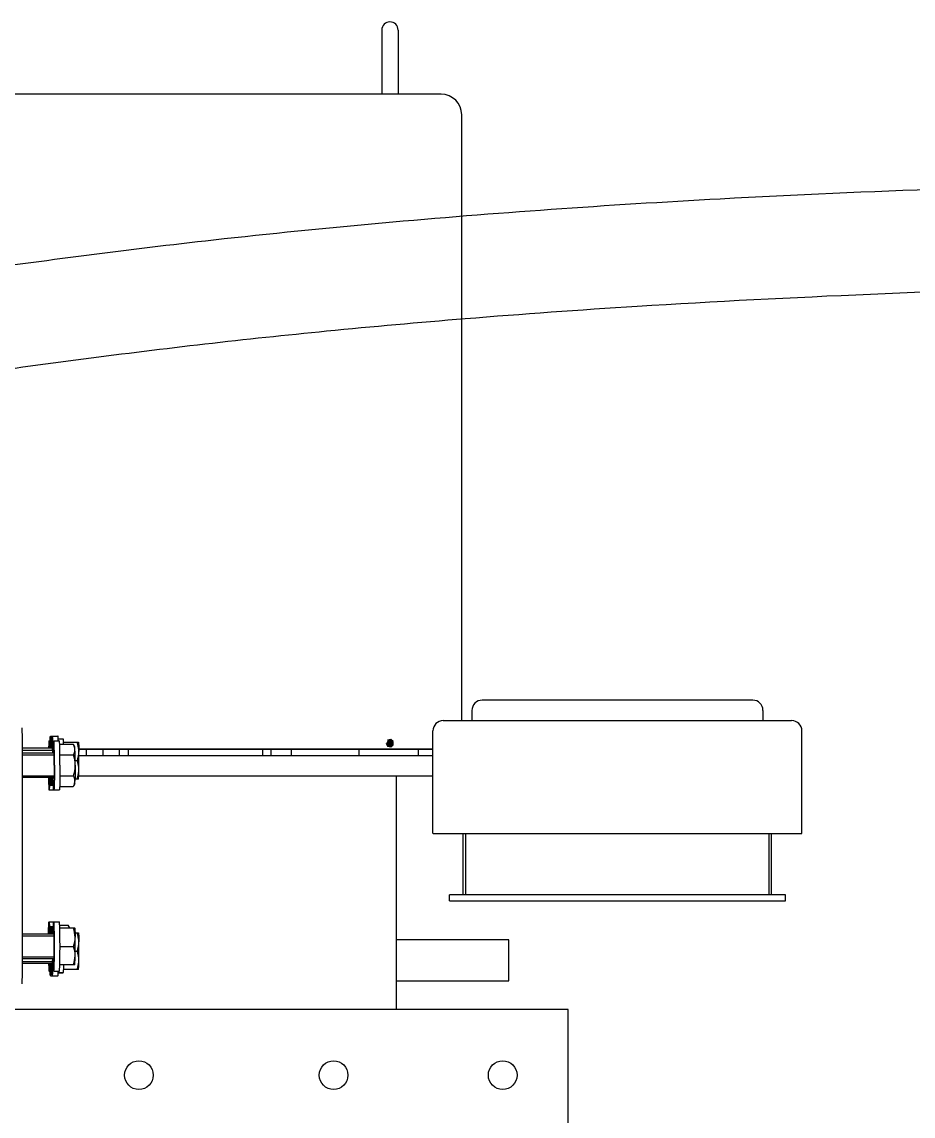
# Model space of a CAD drawing. Extents: x 59521 to 184406, y -1257 to 56672.
# Drawn here: x 74060 to 74494, y 10188 to 10722 of the extents above; entities that cross this region are included whole.
import ezdxf

# ---------------------------------------------------------------- set-up
doc = ezdxf.new("R2010")
doc.units = 0
doc.header["$MEASUREMENT"] = 0
doc.layers.get('0').update_dxf_attribs({"linetype": 'CONTINUOUS'})
doc.layers.add('00_BUW_DATUM', color=7, linetype='CONTINUOUS')
doc.layers.add('03-JI-ZHUN-XIAN', color=7, linetype='CONTINUOUS')

# ---------------------------------------------------------------- blocks, each defined once
blk = doc.blocks.new('hu88')
at = {"layer": '03-JI-ZHUN-XIAN', "linetype": 'Continuous'}
blk.add_hatch(color=87, dxfattribs=at).paths.add_polyline_path([(-411.11, -1057.55), (-411.78, -1056.15), (-413.3, -1055.8), (-414.53, -1056.77), (-414.53, -1058.34), (-413.3, -1059.31), (-411.78, -1058.96)])
at = {"color": 87, "linetype": 'Continuous'}
for p, q in [((-499.91, -862.55), (-499.91, -927.55)), ((-499.91, -927.55), (1624.09, -927.55)), ((-415.91, -1041.55), (-415.91, -927.55)), ((-233.38, -1060.05), (-233.38, -945.05)), ((-248.28, -950.05), (-233.38, -950.05)), ((-233.38, -953.26), (-249, -953.26)), ((-248.96, -952.36), (-233.38, -952.36)), ((-233.38, -950.95), (-248.32, -950.95)), ((-233.38, -963.46), (-249, -963.46)), ((-248.96, -964.36), (-233.38, -964.36)), ((-605.89, -980.55), (-605.89, -983.55)), ((-441.89, -980.55), (-605.89, -980.55)), ((-441.89, -980.55), (-441.89, -983.55)), ((-605.89, -983.55), (-441.89, -983.55)), ((-599.14, -983.55), (-599.14, -1013.55)), ((-597.87, -983.55), (-597.87, -1013.55)), ((-449.93, -983.55), (-449.93, -1013.55)), ((-448.66, -983.55), (-448.66, -1013.55)), ((-613.9, -1013.55), (-613.9, -1063.55)), ((-433.91, -1013.55), (-613.9, -1013.55)), ((-433.9, -1013.55), (-433.9, -1063.55)), ((-261.04, -1041.55), (-433.9, -1041.55)), ((-233.38, -1041.65), (-249, -1041.65)), ((-261.14, -1051.55), (-433.9, -1051.55)), ((-426.91, -1051.55), (-426.91, -1054.55)), ((-397.91, -1051.55), (-397.91, -1054.55)), ((-364.91, -1051.55), (-364.91, -1054.55)), ((-354.91, -1051.55), (-354.91, -1054.55)), ((-350.66, -1054.55), (-350.66, -1051.55)), ((-285.16, -1054.55), (-285.16, -1051.55)), ((-280.91, -1051.55), (-280.91, -1054.55)), ((-272.91, -1051.55), (-272.91, -1054.55)), ((-264.91, -1051.55), (-264.91, -1054.55)), ((-233.38, -1051.85), (-249, -1051.85)), ((-261.1, -1054.55), (-433.9, -1054.55)), ((-261.09, -1054.71), (-433.9, -1054.71)), ((-233.38, -1054.15), (-248.32, -1054.15)), ((-248.28, -1055.05), (-233.38, -1055.05)), ((-438.91, -1068.55), (-608.9, -1068.55)), ((-594.9, -1073.55), (-594.9, -1068.55)), ((-452.9, -1073.55), (-452.9, -1068.55)), ((-447.91, -1068.55), (-447.91, -1364.26)), ((-589.9, -1078.55), (-457.9, -1078.55)), ((-437.91, -1374.25), (62.09, -1374.25)), ((-416.91, -1405.55), (-416.91, -1374.25)), ((-408.91, -1405.55), (-408.91, -1374.25))]:
    blk.add_line(p, q, dxfattribs=at)
for centre in [(-467.91, -895.55), (-385.41, -895.55), (-290.41, -895.55)]:
    blk.add_circle(centre, 7, dxfattribs=at)
for centre, radius, start, end in [((-608.9, -1063.55), 5, 180, 270), ((-438.9, -1063.55), 5, 270, 0), ((-589.9, -1073.55), 5, 180, 270), ((-457.9, -1073.55), 5, 270, 0), ((-437.91, -1364.25), 9.99, 180.042, 270.0419), ((-412.91, -1405.55), 4, 180, 0)]:
    blk.add_arc(centre, radius, start, end, dxfattribs=at)
for points, knots in [([(-233.38, -945.05), (-233.38, -944.41), (-233.38, -943.24), (-233.36, -941.84), (-233.32, -940.96), (-233.32, -940.47), (-233.27, -940.25), (-233.29, -940.05), (-233.25, -940.05)], [0, 0, 0, 0, 0.382275, 0.706376, 0.830662, 0.923083, 0.980139, 1, 1, 1, 1]), ([(-233.25, -1065.05), (-233.29, -1065.05), (-233.27, -1064.85), (-233.32, -1064.64), (-233.32, -1064.15), (-233.36, -1063.26), (-233.38, -1061.86), (-233.38, -1060.69), (-233.38, -1060.05)], [0, 0, 0, 0, 0.019861, 0.076917, 0.169338, 0.293624, 0.617725, 1, 1, 1, 1])]:
    blk.add_open_spline(points, degree=3, knots=knots, dxfattribs=at)
at = {"layer": '00_BUW_DATUM', "color": 87, "linetype": 'Continuous'}
for p, q in [((-247.27, -944.05), (-250.91, -944.05)), ((-260.92, -947.06), (-260.91, -947.05)), ((-260.91, -947.05), (-253.56, -947.05)), ((-259.11, -949.37), (-259.1, -949.36)), ((-259.1, -949.36), (-251.81, -949.36)), ((-251.07, -945.66), (-253.46, -945.66)), ((-253.41, -945.5), (-253.41, -945.66)), ((-251.06, -945.5), (-253.41, -945.5)), ((-251.81, -949.32), (-251.81, -949.36)), ((-248.9, -946.36), (-251.6, -946.36)), ((-246.59, -946.36), (-247.09, -946.36)), ((-259.32, -956.05), (-260.38, -956.05)), ((-251.91, -958.36), (-258.56, -958.36)), ((-260.92, -965.04), (-260.91, -965.05)), ((-259.25, -965.05), (-260.91, -965.05)), ((-259.11, -967.35), (-259.1, -967.36)), ((-251.81, -967.36), (-259.1, -967.36)), ((-256.79, -967.35), (-256.14, -968.49)), ((-256.14, -968.49), (-255.98, -968.75)), ((-251.76, -968.75), (-255.98, -968.75)), ((-251.81, -967.36), (-251.81, -967.4)), ((-246.59, -970.36), (-251.6, -970.36)), ((-247.27, -968.05), (-248.71, -968.05)), ((-246.59, -1034.75), (-251.6, -1034.75)), ((-260.92, -1040.06), (-260.91, -1040.05)), ((-260.91, -1040.05), (-259.25, -1040.05)), ((-259.11, -1037.76), (-258.45, -1036.62)), ((-258.29, -1036.35), (-258.45, -1036.62)), ((-251.76, -1036.35), (-258.29, -1036.35)), ((-251.76, -1036.35), (-251.76, -1036.34)), ((-251.76, -1036.45), (-251.76, -1036.35)), ((-248.96, -1040.75), (-233.38, -1040.75)), ((-247.27, -1037.05), (-248.71, -1037.05)), ((-251.88, -1041.55), (-258.53, -1041.55)), ((-259.32, -1049.05), (-260.38, -1049.05)), ((-251.88, -1051.94), (-258.53, -1051.94)), ((-259.11, -1055.74), (-258.45, -1056.87)), ((-258.45, -1056.87), (-258.29, -1057.14)), ((-251.76, -1057.14), (-258.29, -1057.14)), ((-251.76, -1057.05), (-251.76, -1057.14)), ((-251.76, -1057.14), (-251.76, -1057.15)), ((-248.96, -1052.75), (-233.38, -1052.75)), ((-260.92, -1058.04), (-260.91, -1058.05)), ((-253.56, -1058.05), (-260.91, -1058.05)), ((-253.55, -1058.09), (-253.56, -1058.05)), ((-251.06, -1059.6), (-253.41, -1059.6)), ((-248.9, -1058.75), (-251.6, -1058.75)), ((-247.27, -1061.05), (-250.91, -1061.05)), ((-246.59, -1058.75), (-247.09, -1058.75))]:
    blk.add_line(p, q, dxfattribs=at)
for centre, radius, start, end in [((-179.77, -948.88), 71.37, 177.4165, 177.9769), ((-197.61, -948.08), 53.51, 177.2363, 177.4063), ((53.8, -956.05), 314.95, 179.1813, 180.8187), ((55.61, -958.36), 314.95, 179.1813, 180.8187), ((53.8, -1049.05), 314.95, 179.1813, 180.8187), ((-177.87, -1054.84), 75.76, 181.7416, 182.4326), ((-177.68, -1056.13), 73.47, 182.0388, 182.707)]:
    blk.add_arc(centre, radius, start, end, dxfattribs=at)
for points, knots in [([(-250.91, -944.05), (-250.92, -944.05), (-250.94, -944.09), (-250.96, -944.16), (-250.97, -944.28), (-251, -944.52), (-251.03, -944.93), (-251.05, -945.29), (-251.06, -945.5)], [0, 0, 0, 0, 0.020643, 0.06975, 0.149444, 0.259833, 0.571351, 1, 1, 1, 1]), ([(-248.21, -944.05), (-248.23, -944.05), (-248.25, -944.12), (-248.27, -944.22), (-248.29, -944.41), (-248.31, -944.66), (-248.34, -944.99), (-248.37, -945.56), (-248.4, -946.43), (-248.44, -947.64), (-248.47, -949.07), (-248.5, -950.66), (-248.51, -951.78), (-248.51, -952.36)], [0, 0, 0, 0, 0.00535, 0.019005, 0.041326, 0.07225, 0.111611, 0.159177, 0.277726, 0.425004, 0.597391, 0.790643, 1, 1, 1, 1]), ([(-248.21, -944.05), (-248.2, -944.05), (-248.18, -944.1), (-248.17, -944.17), (-248.15, -944.3), (-248.12, -944.57), (-248.09, -945.03), (-248.05, -945.72), (-248.02, -946.59), (-247.99, -947.61), (-247.96, -948.79), (-247.95, -949.62), (-247.94, -950.05)], [0, 0, 0, 0, 0.005468, 0.018704, 0.040229, 0.070051, 0.154158, 0.269705, 0.414756, 0.586846, 0.783044, 1, 1, 1, 1]), ([(-247.27, -944.05), (-247.28, -944.05), (-247.3, -944.1), (-247.32, -944.17), (-247.34, -944.3), (-247.36, -944.57), (-247.4, -945.03), (-247.43, -945.72), (-247.47, -946.59), (-247.5, -947.61), (-247.52, -948.79), (-247.54, -949.62), (-247.54, -950.05)], [0, 0, 0, 0, 0.005468, 0.018704, 0.040229, 0.070051, 0.154158, 0.269705, 0.414756, 0.586846, 0.783044, 1, 1, 1, 1]), ([(-247.27, -944.05), (-247.26, -944.05), (-247.24, -944.1), (-247.23, -944.17), (-247.21, -944.3), (-247.18, -944.57), (-247.15, -945.03), (-247.11, -945.72), (-247.08, -946.59), (-247.05, -947.61), (-247.02, -948.79), (-247.01, -949.62), (-247, -950.05)], [0, 0, 0, 0, 0.005468, 0.018704, 0.040229, 0.070051, 0.154158, 0.269705, 0.414756, 0.586846, 0.783044, 1, 1, 1, 1]), ([(-260.24, -947.05), (-260.37, -947.42), (-260.83, -948.88), (-261.1, -950.41), (-261.11, -951.55)], [0, 0, 0, 0, 0.252282, 1, 1, 1, 1]), ([(-260.93, -947.08), (-260.97, -947.21), (-260.98, -947.68), (-261.05, -948.58), (-261.08, -949.93), (-261.1, -950.97), (-261.11, -951.55)], [0, 0, 0, 0, 0.095916, 0.303475, 0.610822, 1, 1, 1, 1]), ([(-260.92, -947.06), (-260.92, -947.06), (-260.92, -947.07), (-260.93, -947.07), (-260.93, -947.08)], [0, 0, 0, 0, 0.448474, 1, 1, 1, 1]), ([(-259.12, -949.39), (-259.16, -949.54), (-259.18, -950), (-259.24, -950.91), (-259.27, -952.25), (-259.29, -953.28), (-259.3, -953.86)], [0, 0, 0, 0, 0.10004, 0.308782, 0.614561, 1, 1, 1, 1]), ([(-259.11, -949.37), (-259.11, -949.37), (-259.11, -949.38), (-259.12, -949.39), (-259.12, -949.39)], [0, 0, 0, 0, 0.431675, 1, 1, 1, 1]), ([(-253.63, -949.36), (-253.62, -949.14), (-253.6, -948.37), (-253.58, -947.6), (-253.56, -947.05)], [0, 0, 0, 0, 0.285212, 1, 1, 1, 1]), ([(-253.56, -947.05), (-253.54, -946.76), (-253.52, -946.3), (-253.49, -945.84), (-253.46, -945.66)], [0, 0, 0, 0, 0.62326, 1, 1, 1, 1]), ([(-251.6, -946.36), (-251.62, -946.36), (-251.64, -946.45), (-251.66, -946.57), (-251.69, -946.83), (-251.71, -947.15), (-251.74, -947.58), (-251.77, -948.31), (-251.79, -948.9), (-251.81, -949.32)], [0, 0, 0, 0, 0.018774, 0.068202, 0.149179, 0.261261, 0.40362, 0.575143, 1, 1, 1, 1]), ([(-248.9, -946.36), (-248.92, -946.36), (-248.94, -946.47), (-248.97, -946.61), (-248.99, -946.92), (-249.02, -947.31), (-249.05, -947.81), (-249.09, -948.68), (-249.13, -949.98), (-249.16, -951.78), (-249.19, -953.83), (-249.21, -956.05), (-249.22, -958.36), (-249.21, -960.67), (-249.19, -962.89), (-249.16, -964.94), (-249.13, -966.74), (-249.09, -968.04), (-249.05, -968.91), (-249.02, -969.41), (-248.99, -969.8), (-248.97, -970.1), (-248.94, -970.25), (-248.92, -970.36), (-248.9, -970.36)], [0, 0, 0, 0, 0.002725, 0.010026, 0.021998, 0.03855, 0.059534, 0.084751, 0.146882, 0.222568, 0.308906, 0.402583, 0.5, 0.597417, 0.691094, 0.777432, 0.853118, 0.915249, 0.940466, 0.96145, 0.978002, 0.989974, 0.997275, 1, 1, 1, 1]), ([(-248.9, -946.36), (-248.89, -946.36), (-248.87, -946.4), (-248.85, -946.47), (-248.83, -946.61), (-248.81, -946.87), (-248.77, -947.34), (-248.74, -948.02), (-248.7, -948.89), (-248.67, -949.92), (-248.65, -951.09), (-248.63, -951.92), (-248.63, -952.36)], [0, 0, 0, 0, 0.005468, 0.018704, 0.040229, 0.070051, 0.154158, 0.269705, 0.414756, 0.586846, 0.783044, 1, 1, 1, 1]), ([(-248.28, -950.05), (-248.29, -950.19), (-248.33, -950.96), (-248.34, -951.73), (-248.35, -952.36)], [0, 0, 0, 0, 0.180832, 1, 1, 1, 1]), ([(-248.21, -949.55), (-248.23, -949.55), (-248.23, -949.61), (-248.25, -949.69), (-248.27, -949.86), (-248.27, -949.98), (-248.28, -950.05)], [0, 0, 0, 0, 0.070645, 0.260054, 0.570615, 1, 1, 1, 1]), ([(-248.21, -949.55), (-248.2, -949.55), (-248.19, -949.61), (-248.18, -949.69), (-248.16, -949.86), (-248.15, -949.98), (-248.15, -950.05)], [0, 0, 0, 0, 0.070645, 0.260054, 0.570615, 1, 1, 1, 1]), ([(-247.27, -949.55), (-247.28, -949.55), (-247.29, -949.61), (-247.31, -949.69), (-247.32, -949.86), (-247.33, -949.98), (-247.34, -950.05)], [0, 0, 0, 0, 0.070645, 0.260054, 0.570615, 1, 1, 1, 1]), ([(-247.27, -949.55), (-247.26, -949.55), (-247.25, -949.61), (-247.23, -949.69), (-247.22, -949.86), (-247.21, -949.98), (-247.21, -950.05)], [0, 0, 0, 0, 0.070645, 0.260054, 0.570615, 1, 1, 1, 1]), ([(-246.59, -946.36), (-246.61, -946.36), (-246.62, -946.48), (-246.66, -946.63), (-246.68, -946.95), (-246.71, -947.36), (-246.74, -947.89), (-246.78, -948.8), (-246.8, -949.53), (-246.81, -950.05)], [0, 0, 0, 0, 0.018498, 0.068308, 0.149989, 0.262884, 0.405906, 0.577631, 1, 1, 1, 1]), ([(-246.36, -950.05), (-246.37, -949.53), (-246.39, -948.8), (-246.43, -947.89), (-246.46, -947.36), (-246.49, -946.95), (-246.51, -946.63), (-246.55, -946.48), (-246.56, -946.36), (-246.59, -946.36)], [0, 0, 0, 0, 0.422369, 0.594094, 0.737116, 0.850011, 0.931692, 0.981502, 1, 1, 1, 1]), ([(-248.96, -952.36), (-249.01, -953.15), (-249.05, -955.15), (-249.08, -958.36), (-249.05, -961.56), (-249.01, -963.56), (-248.96, -964.36)], [0, 0, 0, 0, 0.199484, 0.5, 0.800516, 1, 1, 1, 1]), ([(-248.9, -951.86), (-248.91, -951.86), (-248.92, -951.92), (-248.94, -952), (-248.95, -952.16), (-248.96, -952.28), (-248.96, -952.36)], [0, 0, 0, 0, 0.070645, 0.260054, 0.570615, 1, 1, 1, 1]), ([(-248.9, -951.86), (-248.89, -951.86), (-248.88, -951.92), (-248.86, -952), (-248.85, -952.16), (-248.84, -952.28), (-248.83, -952.36)], [0, 0, 0, 0, 0.070645, 0.260054, 0.570615, 1, 1, 1, 1]), ([(-260.93, -965.03), (-260.97, -964.89), (-260.98, -964.43), (-261.05, -963.53), (-261.08, -962.17), (-261.1, -961.13), (-261.11, -960.55)], [0, 0, 0, 0, 0.095913, 0.303471, 0.610819, 1, 1, 1, 1]), ([(-261.11, -960.55), (-261.1, -961.7), (-260.83, -963.23), (-260.37, -964.69), (-260.24, -965.05)], [0, 0, 0, 0, 0.747711, 1, 1, 1, 1]), ([(-260.92, -965.04), (-260.92, -965.04), (-260.92, -965.04), (-260.93, -965.03), (-260.93, -965.03)], [0, 0, 0, 0, 0.448488, 1, 1, 1, 1]), ([(-259.12, -967.32), (-259.16, -967.18), (-259.18, -966.72), (-259.24, -965.81), (-259.27, -964.46), (-259.29, -963.43), (-259.3, -962.86)], [0, 0, 0, 0, 0.100036, 0.308777, 0.614557, 1, 1, 1, 1]), ([(-248.96, -964.36), (-248.96, -964.43), (-248.95, -964.55), (-248.94, -964.72), (-248.92, -964.8), (-248.91, -964.86), (-248.9, -964.86)], [0, 0, 0, 0, 0.429385, 0.739946, 0.929355, 1, 1, 1, 1]), ([(-248.63, -964.36), (-248.63, -964.79), (-248.65, -965.62), (-248.67, -966.8), (-248.7, -967.83), (-248.74, -968.69), (-248.77, -969.38), (-248.81, -969.84), (-248.83, -970.11), (-248.85, -970.24), (-248.87, -970.31), (-248.89, -970.36), (-248.9, -970.36)], [0, 0, 0, 0, 0.216956, 0.413154, 0.585244, 0.730295, 0.845842, 0.929949, 0.959771, 0.981296, 0.994532, 1, 1, 1, 1]), ([(-248.83, -964.36), (-248.84, -964.43), (-248.85, -964.55), (-248.86, -964.72), (-248.88, -964.8), (-248.89, -964.86), (-248.9, -964.86)], [0, 0, 0, 0, 0.429385, 0.739946, 0.929355, 1, 1, 1, 1]), ([(-248.44, -964.36), (-248.43, -964.88), (-248.41, -965.62), (-248.37, -966.52), (-248.34, -967.06), (-248.31, -967.46), (-248.29, -967.78), (-248.25, -967.93), (-248.24, -968.05), (-248.21, -968.05)], [0, 0, 0, 0, 0.422369, 0.594093, 0.737115, 0.85001, 0.931692, 0.981501, 1, 1, 1, 1]), ([(-247.99, -964.36), (-248, -964.88), (-248.02, -965.62), (-248.06, -966.52), (-248.09, -967.06), (-248.12, -967.46), (-248.14, -967.78), (-248.17, -967.93), (-248.19, -968.05), (-248.21, -968.05)], [0, 0, 0, 0, 0.422369, 0.594093, 0.737115, 0.85001, 0.931692, 0.981501, 1, 1, 1, 1]), ([(-247.5, -964.36), (-247.48, -964.88), (-247.46, -965.62), (-247.43, -966.52), (-247.4, -967.06), (-247.37, -967.46), (-247.34, -967.78), (-247.31, -967.93), (-247.29, -968.05), (-247.27, -968.05)], [0, 0, 0, 0, 0.422369, 0.594093, 0.737115, 0.85001, 0.931692, 0.981501, 1, 1, 1, 1]), ([(-247.04, -964.36), (-247.06, -964.88), (-247.08, -965.62), (-247.12, -966.52), (-247.14, -967.06), (-247.17, -967.46), (-247.2, -967.78), (-247.23, -967.93), (-247.25, -968.05), (-247.27, -968.05)], [0, 0, 0, 0, 0.422369, 0.594093, 0.737115, 0.85001, 0.931692, 0.981501, 1, 1, 1, 1]), ([(-246.59, -970.36), (-246.6, -970.36), (-246.61, -970.31), (-246.63, -970.24), (-246.65, -970.11), (-246.68, -969.84), (-246.71, -969.38), (-246.75, -968.69), (-246.78, -967.83), (-246.81, -966.8), (-246.84, -965.62), (-246.85, -964.79), (-246.86, -964.36)], [0, 0, 0, 0, 0.005468, 0.018704, 0.040229, 0.070051, 0.154157, 0.269705, 0.414756, 0.586846, 0.783044, 1, 1, 1, 1]), ([(-246.59, -964.86), (-246.6, -964.86), (-246.61, -964.8), (-246.62, -964.72), (-246.64, -964.55), (-246.65, -964.43), (-246.65, -964.36)], [0, 0, 0, 0, 0.070646, 0.260054, 0.570616, 1, 1, 1, 1]), ([(-246.31, -964.36), (-246.32, -964.79), (-246.33, -965.62), (-246.36, -966.8), (-246.39, -967.83), (-246.42, -968.69), (-246.46, -969.38), (-246.49, -969.84), (-246.52, -970.11), (-246.54, -970.24), (-246.56, -970.31), (-246.57, -970.36), (-246.59, -970.36)], [0, 0, 0, 0, 0.216956, 0.413154, 0.585244, 0.730295, 0.845843, 0.929949, 0.959771, 0.981296, 0.994532, 1, 1, 1, 1]), ([(-246.52, -964.36), (-246.52, -964.43), (-246.53, -964.55), (-246.55, -964.72), (-246.56, -964.8), (-246.57, -964.86), (-246.59, -964.86)], [0, 0, 0, 0, 0.429384, 0.739946, 0.929354, 1, 1, 1, 1]), ([(-259.11, -967.35), (-259.11, -967.35), (-259.11, -967.34), (-259.12, -967.33), (-259.12, -967.32)], [0, 0, 0, 0, 0.431689, 1, 1, 1, 1]), ([(-251.81, -967.4), (-251.79, -967.82), (-251.77, -968.41), (-251.74, -969.14), (-251.71, -969.57), (-251.69, -969.89), (-251.66, -970.14), (-251.64, -970.27), (-251.62, -970.36), (-251.6, -970.36)], [0, 0, 0, 0, 0.424857, 0.59638, 0.738739, 0.850821, 0.931798, 0.981226, 1, 1, 1, 1]), ([(-251.76, -1036.34), (-251.74, -1036.11), (-251.72, -1035.72), (-251.69, -1035.26), (-251.66, -1034.99), (-251.64, -1034.86), (-251.63, -1034.79), (-251.61, -1034.75), (-251.6, -1034.75)], [0, 0, 0, 0, 0.428438, 0.740264, 0.850826, 0.93063, 0.979708, 1, 1, 1, 1]), ([(-249.21, -1046.75), (-249.21, -1045.97), (-249.21, -1044.44), (-249.19, -1042.21), (-249.16, -1040.17), (-249.13, -1038.37), (-249.09, -1037.06), (-249.05, -1036.2), (-249.02, -1035.69), (-248.99, -1035.31), (-248.97, -1035), (-248.94, -1034.86), (-248.92, -1034.75), (-248.9, -1034.75)], [0, 0, 0, 0, 0.194834, 0.382187, 0.554864, 0.706236, 0.830499, 0.880932, 0.922899, 0.956005, 0.979948, 0.994551, 1, 1, 1, 1]), ([(-248.9, -1034.75), (-248.89, -1034.75), (-248.87, -1034.79), (-248.85, -1034.86), (-248.83, -1035), (-248.81, -1035.26), (-248.77, -1035.72), (-248.74, -1036.41), (-248.7, -1037.28), (-248.67, -1038.31), (-248.65, -1039.48), (-248.63, -1040.31), (-248.63, -1040.75)], [0, 0, 0, 0, 0.005468, 0.018704, 0.040229, 0.070051, 0.154157, 0.269705, 0.414756, 0.586846, 0.783044, 1, 1, 1, 1]), ([(-246.86, -1040.75), (-246.85, -1040.31), (-246.84, -1039.48), (-246.81, -1038.31), (-246.78, -1037.28), (-246.75, -1036.41), (-246.71, -1035.72), (-246.68, -1035.26), (-246.65, -1035), (-246.63, -1034.86), (-246.61, -1034.79), (-246.6, -1034.75), (-246.59, -1034.75)], [0, 0, 0, 0, 0.216956, 0.413154, 0.585244, 0.730295, 0.845842, 0.929949, 0.959771, 0.981296, 0.994532, 1, 1, 1, 1]), ([(-246.31, -1040.75), (-246.32, -1040.31), (-246.33, -1039.48), (-246.36, -1038.31), (-246.39, -1037.28), (-246.42, -1036.41), (-246.46, -1035.72), (-246.49, -1035.26), (-246.52, -1035), (-246.54, -1034.86), (-246.56, -1034.79), (-246.57, -1034.75), (-246.59, -1034.75)], [0, 0, 0, 0, 0.216956, 0.413154, 0.585244, 0.730295, 0.845842, 0.929949, 0.959771, 0.981296, 0.994532, 1, 1, 1, 1]), ([(-260.24, -1040.05), (-260.37, -1040.42), (-260.83, -1041.88), (-261.1, -1043.41), (-261.11, -1044.55)], [0, 0, 0, 0, 0.252282, 1, 1, 1, 1]), ([(-260.93, -1040.08), (-260.97, -1040.21), (-260.98, -1040.68), (-261.05, -1041.58), (-261.08, -1042.93), (-261.1, -1043.97), (-261.11, -1044.55)], [0, 0, 0, 0, 0.095916, 0.303475, 0.610822, 1, 1, 1, 1]), ([(-260.92, -1040.06), (-260.92, -1040.06), (-260.92, -1040.07), (-260.93, -1040.07), (-260.93, -1040.08)], [0, 0, 0, 0, 0.448474, 1, 1, 1, 1]), ([(-259.33, -1046.75), (-259.33, -1045.97), (-259.32, -1043.37), (-259.3, -1040.77), (-259.21, -1038.95)], [0, 0, 0, 0, 0.298828, 1, 1, 1, 1]), ([(-259.21, -1038.95), (-259.24, -1039.62), (-259.03, -1040.53), (-258.64, -1041.34), (-258.53, -1041.55)], [0, 0, 0, 0, 0.738677, 1, 1, 1, 1]), ([(-258.45, -1036.62), (-258.56, -1036.81), (-258.94, -1037.53), (-259.19, -1038.35), (-259.21, -1038.95)], [0, 0, 0, 0, 0.262784, 1, 1, 1, 1]), ([(-259.11, -1037.76), (-259.17, -1037.86), (-259.15, -1038.29), (-259.2, -1038.67), (-259.21, -1038.95)], [0, 0, 0, 0, 0.296713, 1, 1, 1, 1]), ([(-251.91, -1046.75), (-251.91, -1044.77), (-251.89, -1041.34), (-251.82, -1037.9), (-251.76, -1036.45)], [0, 0, 0, 0, 0.57481, 1, 1, 1, 1]), ([(-249.07, -1046.75), (-249.07, -1045.54), (-249.05, -1043.54), (-249.01, -1041.54), (-248.96, -1040.74)], [0, 0, 0, 0, 0.601032, 1, 1, 1, 1]), ([(-248.96, -1040.74), (-248.96, -1040.67), (-248.95, -1040.55), (-248.94, -1040.39), (-248.92, -1040.31), (-248.91, -1040.25), (-248.9, -1040.25)], [0, 0, 0, 0, 0.429384, 0.739946, 0.929354, 1, 1, 1, 1]), ([(-248.9, -1040.25), (-248.89, -1040.25), (-248.88, -1040.31), (-248.86, -1040.39), (-248.85, -1040.55), (-248.84, -1040.67), (-248.83, -1040.74)], [0, 0, 0, 0, 0.070646, 0.260054, 0.570616, 1, 1, 1, 1]), ([(-248.21, -1037.05), (-248.24, -1037.05), (-248.25, -1037.17), (-248.29, -1037.32), (-248.31, -1037.64), (-248.34, -1038.05), (-248.37, -1038.58), (-248.41, -1039.49), (-248.43, -1040.22), (-248.44, -1040.75)], [0, 0, 0, 0, 0.018499, 0.068308, 0.14999, 0.262885, 0.405907, 0.577631, 1, 1, 1, 1]), ([(-248.21, -1037.05), (-248.19, -1037.05), (-248.17, -1037.17), (-248.14, -1037.32), (-248.12, -1037.64), (-248.09, -1038.05), (-248.06, -1038.58), (-248.02, -1039.49), (-248, -1040.22), (-247.99, -1040.75)], [0, 0, 0, 0, 0.018499, 0.068308, 0.14999, 0.262885, 0.405907, 0.577631, 1, 1, 1, 1]), ([(-247.27, -1037.05), (-247.29, -1037.05), (-247.31, -1037.17), (-247.34, -1037.32), (-247.37, -1037.64), (-247.4, -1038.05), (-247.43, -1038.58), (-247.46, -1039.49), (-247.48, -1040.22), (-247.5, -1040.75)], [0, 0, 0, 0, 0.018499, 0.068308, 0.14999, 0.262885, 0.405907, 0.577631, 1, 1, 1, 1]), ([(-247.27, -1037.05), (-247.25, -1037.05), (-247.23, -1037.17), (-247.2, -1037.32), (-247.17, -1037.64), (-247.14, -1038.05), (-247.12, -1038.58), (-247.08, -1039.49), (-247.06, -1040.22), (-247.04, -1040.75)], [0, 0, 0, 0, 0.018499, 0.068308, 0.14999, 0.262885, 0.405907, 0.577631, 1, 1, 1, 1]), ([(-246.65, -1040.74), (-246.65, -1040.67), (-246.64, -1040.55), (-246.62, -1040.39), (-246.61, -1040.31), (-246.6, -1040.25), (-246.59, -1040.25)], [0, 0, 0, 0, 0.429385, 0.739946, 0.929355, 1, 1, 1, 1]), ([(-246.52, -1040.74), (-246.52, -1040.67), (-246.53, -1040.55), (-246.55, -1040.39), (-246.56, -1040.31), (-246.57, -1040.25), (-246.59, -1040.25)], [0, 0, 0, 0, 0.429385, 0.739946, 0.929355, 1, 1, 1, 1]), ([(-259.33, -1046.75), (-259.33, -1047.52), (-259.32, -1050.12), (-259.3, -1052.72), (-259.21, -1054.54)], [0, 0, 0, 0, 0.298828, 1, 1, 1, 1]), ([(-258.53, -1051.94), (-258.64, -1052.15), (-259.03, -1052.96), (-259.24, -1053.88), (-259.21, -1054.54)], [0, 0, 0, 0, 0.261323, 1, 1, 1, 1]), ([(-251.91, -1046.75), (-251.91, -1048.72), (-251.89, -1052.16), (-251.82, -1055.59), (-251.76, -1057.05)], [0, 0, 0, 0, 0.57481, 1, 1, 1, 1]), ([(-249.21, -1046.75), (-249.21, -1047.53), (-249.21, -1049.06), (-249.19, -1051.28), (-249.16, -1053.33), (-249.13, -1055.12), (-249.09, -1056.43), (-249.05, -1057.3), (-249.02, -1057.8), (-248.99, -1058.19), (-248.97, -1058.49), (-248.94, -1058.63), (-248.92, -1058.75), (-248.9, -1058.75)], [0, 0, 0, 0, 0.194834, 0.382187, 0.554864, 0.706236, 0.830499, 0.880932, 0.922899, 0.956005, 0.979948, 0.994551, 1, 1, 1, 1]), ([(-249.07, -1046.75), (-249.07, -1047.95), (-249.05, -1049.95), (-249.01, -1051.95), (-248.96, -1052.75)], [0, 0, 0, 0, 0.601032, 1, 1, 1, 1]), ([(-260.93, -1058.03), (-260.97, -1057.89), (-260.98, -1057.43), (-261.05, -1056.53), (-261.08, -1055.17), (-261.1, -1054.13), (-261.11, -1053.55)], [0, 0, 0, 0, 0.095913, 0.303471, 0.610819, 1, 1, 1, 1]), ([(-261.11, -1053.55), (-261.1, -1054.7), (-260.83, -1056.23), (-260.37, -1057.69), (-260.24, -1058.05)], [0, 0, 0, 0, 0.747711, 1, 1, 1, 1]), ([(-259.21, -1054.54), (-259.2, -1054.82), (-259.15, -1055.21), (-259.17, -1055.63), (-259.11, -1055.74)], [0, 0, 0, 0, 0.703287, 1, 1, 1, 1]), ([(-259.21, -1054.54), (-259.2, -1054.74), (-259.1, -1055.56), (-258.76, -1056.33), (-258.45, -1056.87)], [0, 0, 0, 0, 0.240737, 1, 1, 1, 1]), ([(-251.76, -1057.15), (-251.74, -1057.38), (-251.72, -1057.78), (-251.69, -1058.23), (-251.66, -1058.5), (-251.64, -1058.63), (-251.63, -1058.7), (-251.61, -1058.75), (-251.6, -1058.75)], [0, 0, 0, 0, 0.428438, 0.740264, 0.850826, 0.93063, 0.979708, 1, 1, 1, 1]), ([(-248.96, -1052.75), (-248.96, -1052.82), (-248.95, -1052.94), (-248.94, -1053.11), (-248.92, -1053.19), (-248.91, -1053.25), (-248.9, -1053.25)], [0, 0, 0, 0, 0.429384, 0.739946, 0.929354, 1, 1, 1, 1]), ([(-248.9, -1058.75), (-248.89, -1058.75), (-248.87, -1058.7), (-248.85, -1058.63), (-248.83, -1058.5), (-248.81, -1058.23), (-248.77, -1057.77), (-248.74, -1057.08), (-248.7, -1056.21), (-248.67, -1055.18), (-248.65, -1054.01), (-248.63, -1053.18), (-248.63, -1052.75)], [0, 0, 0, 0, 0.005468, 0.018704, 0.040229, 0.070051, 0.154157, 0.269705, 0.414756, 0.586846, 0.783044, 1, 1, 1, 1]), ([(-248.9, -1053.25), (-248.89, -1053.25), (-248.88, -1053.19), (-248.86, -1053.11), (-248.85, -1052.94), (-248.84, -1052.82), (-248.83, -1052.75)], [0, 0, 0, 0, 0.070646, 0.260054, 0.570616, 1, 1, 1, 1]), ([(-248.51, -1052.75), (-248.51, -1053.33), (-248.5, -1054.44), (-248.47, -1056.04), (-248.44, -1057.46), (-248.4, -1058.68), (-248.37, -1059.55), (-248.34, -1060.11), (-248.31, -1060.44), (-248.29, -1060.69), (-248.27, -1060.89), (-248.25, -1060.98), (-248.23, -1061.05), (-248.21, -1061.05)], [0, 0, 0, 0, 0.209357, 0.402609, 0.574996, 0.722274, 0.840823, 0.888389, 0.92775, 0.958674, 0.980995, 0.99465, 1, 1, 1, 1]), ([(-248.35, -1052.75), (-248.35, -1052.99), (-248.33, -1053.76), (-248.31, -1054.53), (-248.28, -1055.06)], [0, 0, 0, 0, 0.31404, 1, 1, 1, 1]), ([(-248.28, -1055.06), (-248.27, -1055.13), (-248.27, -1055.25), (-248.25, -1055.41), (-248.23, -1055.49), (-248.23, -1055.55), (-248.21, -1055.55)], [0, 0, 0, 0, 0.429385, 0.739946, 0.929355, 1, 1, 1, 1]), ([(-247.94, -1055.05), (-247.95, -1055.49), (-247.96, -1056.32), (-247.99, -1057.49), (-248.02, -1058.52), (-248.05, -1059.39), (-248.09, -1060.08), (-248.12, -1060.54), (-248.15, -1060.8), (-248.17, -1060.94), (-248.18, -1061.01), (-248.2, -1061.05), (-248.21, -1061.05)], [0, 0, 0, 0, 0.216956, 0.413154, 0.585244, 0.730295, 0.845842, 0.929949, 0.959771, 0.981296, 0.994532, 1, 1, 1, 1]), ([(-248.15, -1055.06), (-248.15, -1055.13), (-248.16, -1055.25), (-248.18, -1055.41), (-248.19, -1055.49), (-248.2, -1055.55), (-248.21, -1055.55)], [0, 0, 0, 0, 0.429385, 0.739946, 0.929355, 1, 1, 1, 1]), ([(-247.54, -1055.05), (-247.54, -1055.49), (-247.52, -1056.32), (-247.5, -1057.49), (-247.47, -1058.52), (-247.43, -1059.39), (-247.4, -1060.08), (-247.36, -1060.54), (-247.34, -1060.8), (-247.32, -1060.94), (-247.3, -1061.01), (-247.28, -1061.05), (-247.27, -1061.05)], [0, 0, 0, 0, 0.216956, 0.413154, 0.585244, 0.730295, 0.845842, 0.929949, 0.959771, 0.981296, 0.994532, 1, 1, 1, 1]), ([(-247.34, -1055.06), (-247.33, -1055.13), (-247.32, -1055.25), (-247.31, -1055.41), (-247.29, -1055.49), (-247.28, -1055.55), (-247.27, -1055.55)], [0, 0, 0, 0, 0.429385, 0.739946, 0.929355, 1, 1, 1, 1]), ([(-247, -1055.05), (-247.01, -1055.49), (-247.02, -1056.32), (-247.05, -1057.49), (-247.08, -1058.52), (-247.11, -1059.39), (-247.15, -1060.08), (-247.18, -1060.54), (-247.21, -1060.8), (-247.23, -1060.94), (-247.24, -1061.01), (-247.26, -1061.05), (-247.27, -1061.05)], [0, 0, 0, 0, 0.216956, 0.413154, 0.585244, 0.730295, 0.845842, 0.929949, 0.959771, 0.981296, 0.994532, 1, 1, 1, 1]), ([(-247.21, -1055.06), (-247.21, -1055.13), (-247.22, -1055.25), (-247.23, -1055.41), (-247.25, -1055.49), (-247.26, -1055.55), (-247.27, -1055.55)], [0, 0, 0, 0, 0.429385, 0.739946, 0.929355, 1, 1, 1, 1]), ([(-246.59, -1058.75), (-246.61, -1058.75), (-246.62, -1058.63), (-246.66, -1058.48), (-246.68, -1058.16), (-246.71, -1057.75), (-246.74, -1057.22), (-246.78, -1056.31), (-246.8, -1055.57), (-246.81, -1055.05)], [0, 0, 0, 0, 0.018499, 0.068308, 0.14999, 0.262885, 0.405907, 0.577631, 1, 1, 1, 1]), ([(-246.59, -1058.75), (-246.56, -1058.75), (-246.55, -1058.63), (-246.51, -1058.48), (-246.49, -1058.16), (-246.46, -1057.75), (-246.43, -1057.22), (-246.39, -1056.31), (-246.37, -1055.57), (-246.36, -1055.05)], [0, 0, 0, 0, 0.018499, 0.068308, 0.14999, 0.262885, 0.405907, 0.577631, 1, 1, 1, 1]), ([(-260.92, -1058.04), (-260.92, -1058.04), (-260.92, -1058.04), (-260.93, -1058.03), (-260.93, -1058.03)], [0, 0, 0, 0, 0.448488, 1, 1, 1, 1]), ([(-253.41, -1059.6), (-253.45, -1059.55), (-253.46, -1059.42), (-253.49, -1059.23), (-253.5, -1059.04), (-253.52, -1058.79), (-253.54, -1058.47), (-253.55, -1058.22), (-253.55, -1058.09)], [0, 0, 0, 0, 0.123848, 0.249019, 0.374015, 0.499363, 0.74962, 1, 1, 1, 1]), ([(-251.06, -1059.6), (-251.05, -1059.81), (-251.03, -1060.17), (-251, -1060.59), (-250.97, -1060.83), (-250.96, -1060.95), (-250.94, -1061.01), (-250.92, -1061.05), (-250.91, -1061.05)], [0, 0, 0, 0, 0.428649, 0.740167, 0.850556, 0.93025, 0.979357, 1, 1, 1, 1])]:
    blk.add_open_spline(points, degree=3, knots=knots, dxfattribs=at)
for points in [[(-258.43, -949.36), (-258.93, -950.8), (-259.28, -952.33), (-259.3, -953.86)], [(-251.81, -949.36), (-251.9, -952.36), (-251.93, -958.36), (-251.9, -964.36), (-251.81, -967.36)], [(-261.11, -951.55), (-261.14, -953.07), (-260.84, -954.6), (-260.38, -956.05)], [(-259.3, -953.86), (-259.32, -955.38), (-259.03, -956.91), (-258.56, -958.36)], [(-260.38, -956.05), (-260.84, -957.5), (-261.14, -959.03), (-261.11, -960.55)], [(-258.56, -958.36), (-259.03, -959.81), (-259.32, -961.34), (-259.3, -962.86)], [(-259.3, -962.86), (-259.28, -964.39), (-258.93, -965.92), (-258.43, -967.36)], [(-256.66, -967.36), (-256.53, -967.75), (-256.34, -968.13), (-256.14, -968.49)], [(-261.11, -1044.55), (-261.14, -1046.07), (-260.84, -1047.6), (-260.38, -1049.05)], [(-258.53, -1041.55), (-259.01, -1043.23), (-259.33, -1044.99), (-259.33, -1046.75)], [(-260.38, -1049.05), (-260.84, -1050.5), (-261.14, -1052.03), (-261.11, -1053.55)], [(-259.33, -1046.75), (-259.33, -1048.5), (-259.01, -1050.26), (-258.53, -1051.94)]]:
    blk.add_open_spline(points, degree=3, dxfattribs=at)
at = {"layer": '03-JI-ZHUN-XIAN', "color": 87, "linetype": 'Continuous'}
for p, q in [((-470.91, -941.55), (-470.91, -961.55)), ((-415.91, -941.55), (-470.91, -941.55)), ((-470.91, -961.55), (-415.91, -961.55)), ((-433.9, -1054.55), (-261.11, -1054.55))]:
    blk.add_line(p, q, dxfattribs=at)
blk.add_lwpolyline([(-411.11, -1057.55), (-411.78, -1056.15), (-413.3, -1055.8), (-414.53, -1056.77), (-414.53, -1058.34), (-413.3, -1059.31), (-411.78, -1058.96)], dxfattribs=at)

msp = doc.modelspace()

# ---------------------------------------------------------------- linework, layer by layer
at = {"color": 5}
for points, knots in [([(76128.237, 10610.734), (76054.333, 10611.846), (75958.519, 10612.937), (75467.988, 10617.151), (75440.13, 10620.104), (75388.816, 10625.115), (75365.369, 10627.242), (75322.135, 10630.821), (75402.359, 10632.324), (75362.8, 10635.078), (75343.015, 10636.33), (75283.646, 10639.739), (75044.048, 10641.549), (74925.217, 10645.821), (74845.948, 10647.126), (74832.971, 10647.652), (74799.256, 10647.64), (74840.118, 10647.403), (74814.692, 10647.232), (74820.992, 10646.852), (74802.718, 10646.667), (74766.169, 10646.261), (74747.89, 10646.038), (74693.043, 10645.277), (74656.464, 10644.649), (74546.714, 10642.149), (74473.532, 10639.666), (74372.898, 10634.208), (74345.39, 10632.505), (74262.907, 10626.662), (74207.973, 10621.784), (74132.427, 10613.318), (74111.75, 10610.816), (74070.455, 10605.502), (74049.835, 10602.691), (73988.047, 10593.874), (73946.953, 10587.487), (73848.828, 10571.508), (73791.868, 10561.643), (73734.99, 10551.792)], [411.6162523, 411.6162523, 411.6162523, 411.6162523, 440.0809785, 440.0809785, 523.8101577, 523.8101577, 594.1477514, 594.1477514, 653.3808044, 653.3808044, 712.6138573, 712.6138573, 831.0799632, 831.0799632, 1068.012175, 1068.012175, 1168.797493, 1168.797493, 1244.8268203, 1244.8268203, 1299.4933291, 1299.4933291, 1354.1598379, 1354.1598379, 1463.4928556, 1463.4928556, 1682.1588909, 1682.1588909, 1764.4527503, 1764.4527503, 1929.0404692, 1929.0404692, 1991.1690494, 1991.1690494, 2053.2976295, 2053.2976295, 2177.5547898, 2177.5547898, 2350.5382999, 2350.5382999, 2350.5382999, 2350.5382999]), ([(76128.237, 10555.385), (75873.616, 10558.573), (75514.156, 10561.624), (75461.312, 10567.579), (75434.056, 10570.462), (75383.49, 10575.395), (75360.182, 10577.505), (75416.497, 10581.112), (75396.117, 10582.651), (75355.321, 10585.462), (75334.908, 10586.734), (75273.63, 10590.181), (75032.723, 10591.987), (74909.86, 10596.185), (74827.763, 10597.355), (74810.9, 10597.662), (74776.237, 10597.584), (74816.695, 10597.247), (74791.824, 10597.046), (74797.842, 10596.615), (74778.732, 10596.406), (74740.528, 10595.938), (74721.431, 10595.676), (74664.163, 10594.776), (74626.013, 10594.021), (74511.684, 10591.006), (74435.626, 10587.998), (74331.822, 10581.489), (74303.854, 10579.494), (74253.37, 10575.392), (74230.839, 10573.379), (74188.53, 10569.219), (74168.747, 10567.117), (74129.22, 10562.576), (74109.463, 10560.14), (74050.207, 10552.401), (74010.723, 10546.671), (73895.384, 10528.825), (73819.527, 10515.689), (73743.522, 10502.525)], [364.1161038, 364.1161038, 364.1161038, 364.1161038, 441.7410658, 441.7410658, 524.4059923, 524.4059923, 595.0631262, 595.0631262, 656.7992613, 656.7992613, 718.5353963, 718.5353963, 842.0076664, 842.0076664, 1088.9522066, 1088.9522066, 1192.9899544, 1192.9899544, 1267.5719403, 1267.5719403, 1324.8443039, 1324.8443039, 1382.1166676, 1382.1166676, 1496.6613948, 1496.6613948, 1725.7508494, 1725.7508494, 1810.38036, 1810.38036, 1878.7332254, 1878.7332254, 1938.8965677, 1938.8965677, 1999.0599099, 1999.0599099, 2119.3865943, 2119.3865943, 2350.5382999, 2350.5382999, 2350.5382999, 2350.5382999])]:
    msp.add_open_spline(points, degree=3, knots=knots, dxfattribs=at)

# ---------------------------------------------------------------- block references
at = {"rotation": 180}
msp.add_blockref('hu88', (73826.333, 9312.606), dxfattribs=at)

doc.saveas('drawing.dxf')
